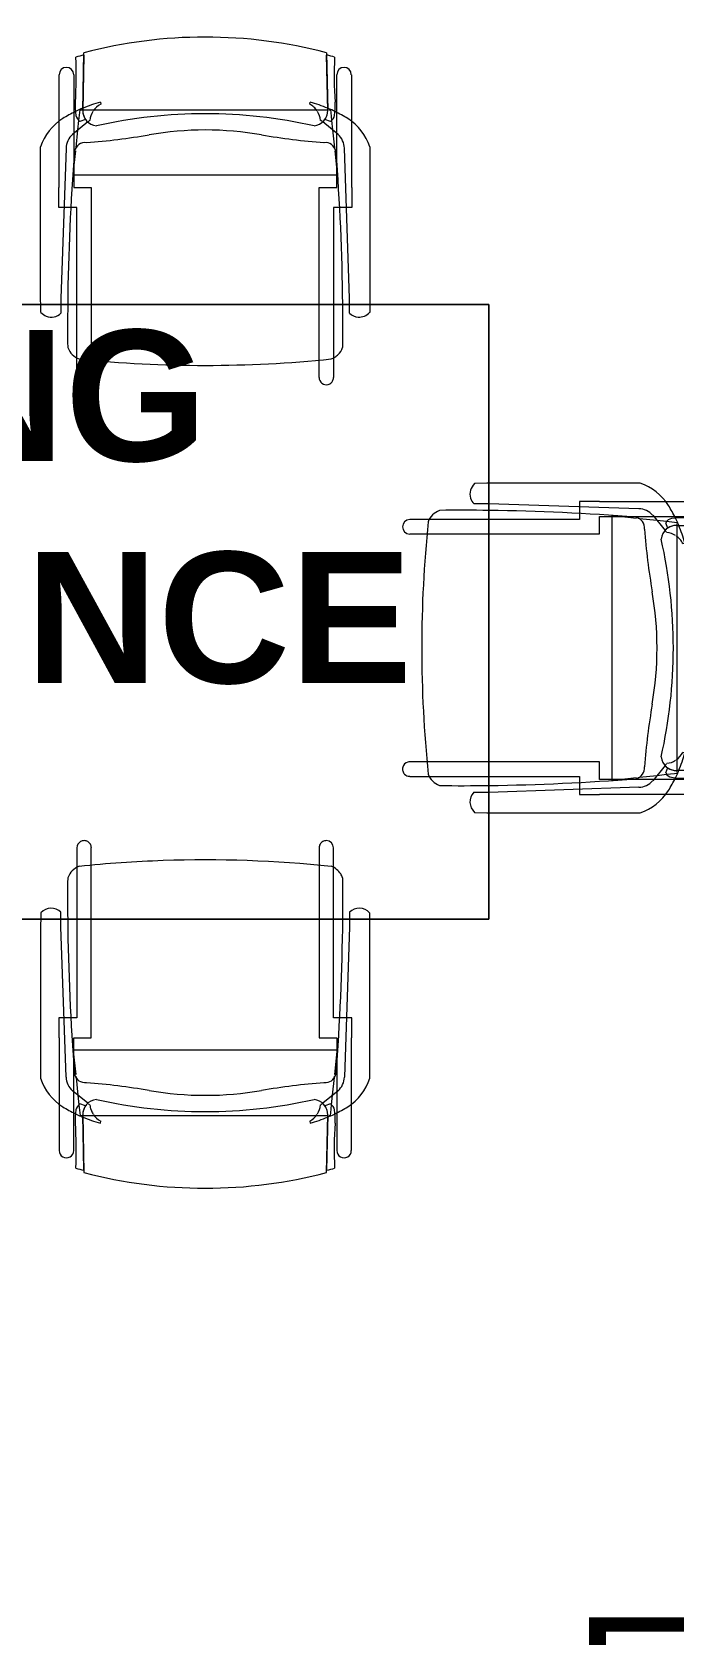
# Model space of a CAD drawing. Header units: inches. Extents: x 385 to 2249, y -1773 to -36.
# Drawn here: x 1116.1 to 1160.2, y -1102.9 to -992.8 of the extents above; entities that cross this region are included whole.
import ezdxf

# ---------------------------------------------------------------- set-up
doc = ezdxf.new("R2010")
doc.units = ezdxf.units.IN
doc.header["$MEASUREMENT"] = 0
for name, color, linetype, lineweight in [('A-ANNO-NOTE', 131, 'Continuous', 30), ('A-AREA-IDEN', 2, 'Continuous', 9), ('I-FURN', 30, 'Continuous', 9)]:
    doc.layers.add(name, color=color, linetype=linetype, lineweight=lineweight)
doc.styles.add('Swis721 Lt BT', font='swissl.ttf', dxfattribs={"height": 9})
doc.styles.add('Swis721 Lt BT_B', font='', dxfattribs={"height": 9})
doc.styles.get('Swis721 Lt BT_B').set_extended_font_data('Swis721 Lt BT', bold=True)

# ---------------------------------------------------------------- blocks, each defined once
blk = doc.blocks.new('GIANT CONFERENCE TABLE3 - GIANT CONFERENCE TABLE-5500202-Level 7 POWER _ SIGNAL')
at = {"layer": 'I-FURN'}
for p, q in [((1050.88, -1011.49), (1050.88, -1053.72)), ((1147.49, -1011.49), (1050.88, -1011.49)), ((1050.88, -1011.49), (1147.49, -1011.49)), ((1050.88, -1053.72), (1050.88, -1011.49)), ((1147.49, -1053.72), (1147.49, -1011.49)), ((1147.49, -1011.49), (1147.49, -1053.72)), ((1050.88, -1053.72), (1147.49, -1053.72)), ((1147.49, -1053.72), (1050.88, -1053.72))]:
    blk.add_line(p, q, dxfattribs=at)
blk = doc.blocks.new('F-Haworth_Chair_X99-Seminar - X99 Seminar Chair with Glides-V26-Level 7 POWER _ SIGNAL')
at = {"layer": 'I-FURN'}
for p, q in [((-8.34, 11.52), (-8.42, 7.57)), ((-8.42, 7.57), (-8.34, 11.37)), ((8.42, 7.57), (8.34, 11.52)), ((8.34, 11.37), (8.42, 7.57)), ((-10.04, 10.02), (-10.04, 6.81)), ((-9.04, 7.4), (-9.04, 10.02)), ((9.04, 10.02), (9.04, 7.4)), ((10.04, 6.81), (10.04, 10.02)), ((-7.18, 7.99), (-7.21, 8.13)), ((7.21, 8.13), (7.18, 7.99)), ((-10.04, 6.81), (-10.04, 5)), ((-9.13, 5.92), (-8.07, 6.77)), ((-9.04, 5.99), (-9.04, 7.4)), ((-8.68, 6.87), (-8.75, 6.22)), ((-8.62, 7.42), (-8.68, 6.87)), ((-8.6, 7.6), (-8.62, 7.43)), ((-8.61, 6.81), (-8.23, 6.95)), ((-8.52, 7.6), (-8.56, 7.6)), ((-7.65, 7.6), (-8.4, 7.6)), ((-8.03, 6.81), (-7.95, 6.87)), ((7.65, 7.6), (-7.65, 7.6)), ((8.4, 7.6), (7.65, 7.6)), ((7.95, 6.87), (8.03, 6.81)), ((8.07, 6.77), (9.13, 5.92)), ((8.23, 6.95), (8.61, 6.81)), ((8.56, 7.6), (8.49, 7.6)), ((8.62, 7.43), (8.6, 7.6)), ((8.68, 6.87), (8.62, 7.42)), ((8.75, 6.22), (8.68, 6.87)), ((9.04, 7.4), (9.04, 5.99)), ((10.04, 5), (10.04, 6.81)), ((-9.04, 3.62), (-9.04, 5.99)), ((-8.75, 6.22), (-8.88, 4.99)), ((8.88, 4.99), (8.75, 6.22)), ((9.04, 5.99), (9.04, 3.62)), ((-11.32, 5.06), (-11.32, -5.48)), ((-10.04, 4.99), (-10.04, 2.27)), ((-9.92, -5.36), (-9.57, 4.97)), ((-8.9, 4.8), (-9.07, 3.2)), ((-8.88, 4.99), (-8.89, 4.91)), ((8.89, 4.91), (8.88, 4.99)), ((9.07, 3.2), (8.9, 4.8)), ((9.57, 4.97), (9.92, -5.36)), ((10.04, 2.27), (10.04, 4.99)), ((11.32, -5.48), (11.32, 5.06)), ((-9.04, 3.43), (-9.04, 3.62)), ((-9.04, 3.12), (-9.04, 3.43)), ((9.04, 3.62), (9.04, 3.43)), ((9.04, 3.43), (9.04, 3.12)), ((-10.04, 2.27), (-10.07, 2.27)), ((-10.07, 2.27), (-10.07, 0.89)), ((-9.07, 3.2), (-9.07, 3.12)), ((-9.07, 3.12), (9.07, 3.12)), ((-9.04, 2.27), (-9.04, 3.12)), ((-7.83, 2.27), (-9.04, 2.27)), ((-7.83, -5.87), (-7.83, 2.27)), ((9.04, 2.27), (7.83, 2.27)), ((7.83, 2.27), (7.83, -5.87)), ((9.04, 3.12), (9.04, 2.27)), ((9.07, 3.12), (9.07, 3.2)), ((10.07, 2.27), (10.04, 2.27)), ((10.07, 0.89), (10.07, 2.27)), ((-10.07, 0.89), (-9.71, 0.89)), ((-9.71, 0.89), (-9.2, 0.89)), ((-9.2, 0.89), (-8.82, 0.89)), ((-8.82, 0.89), (-8.82, -5.87)), ((8.82, 0.89), (9.2, 0.89)), ((8.82, -5.87), (8.82, 0.89)), ((9.2, 0.89), (9.71, 0.89)), ((9.71, 0.89), (10.07, 0.89)), ((-11.32, -5.48), (-11.31, -5.87)), ((-9.92, -5.87), (-9.92, -5.36)), ((9.92, -5.36), (9.92, -5.87)), ((11.31, -5.87), (11.32, -5.48)), ((-11.31, -5.87), (-11.3, -6.32)), ((-9.92, -6.36), (-9.92, -5.87)), ((-8.82, -5.87), (-8.82, -9.44)), ((-7.83, -9.57), (-7.83, -5.87)), ((7.83, -5.87), (7.83, -9.57)), ((8.82, -9.44), (8.82, -5.87)), ((9.92, -5.87), (9.92, -6.36)), ((11.3, -6.32), (11.31, -5.87)), ((-8.82, -9.44), (-8.82, -10.78)), ((-7.83, -10.78), (-7.83, -9.57)), ((7.83, -9.57), (7.83, -10.78)), ((8.82, -10.78), (8.82, -9.44))]:
    blk.add_line(p, q, dxfattribs=at)
for centre, radius, start, end in [((0, -20.29), 32.89, 75.3075, 104.696), ((-36.06, 10.03), 27.2, 355.9857, 2.5118), ((0, -20.73), 33.17, 104.5766, 105.5522), ((0, -20.73), 33.17, 74.4478, 75.4234), ((36.06, 10.03), 27.2, 177.4882, 184.0143), ((-9.54, 10.02), 0.498, 360, 180), ((9.54, 10.02), 0.498, 360, 180), ((-5.2, 7.86), 3.74, 175.9857, 189.9064), ((-4.71, -1.15), 9.61, 105.0666, 112.7369), ((-6.55, 6.76), 1.38, 117.0503, 145.9813), ((6.55, 6.76), 1.38, 34.0187, 62.9497), ((4.71, -1.15), 9.61, 67.2631, 74.9334), ((5.2, 7.86), 3.74, 350.0936, 4.0143), ((-7.87, 3.92), 3.63, 121.9522, 161.8211), ((-4.71, -1.15), 9.61, 116.0036, 121.9522), ((-4.71, -1.15), 9.61, 113.5094, 116.0036), ((-8.28, 7.33), 0.613, 189.9064, 237.4573), ((-4.71, -1.15), 9.61, 112.927, 113.5094), ((-7.37, 7.55), 1.05, 178.8214, 214.7998), ((-7.37, 7.55), 1.05, 178.8214, 264.0446), ((-6.55, 6.76), 1.38, 147.5752, 174.9122), ((0, -26.49), 33.83, 77.2285, 102.7715), ((7.37, 7.55), 1.05, 275.9554, 1.1786), ((6.55, 6.76), 1.38, 19.5533, 32.4248), ((6.55, 6.76), 1.38, 5.0878, 19.5533), ((7.37, 7.55), 1.05, 325.2002, 1.1786), ((4.71, -1.15), 9.61, 66.6393, 67.073), ((4.71, -1.15), 9.61, 63.9964, 66.4906), ((8.28, 7.33), 0.613, 302.5427, 350.0936), ((4.71, -1.15), 9.61, 58.0478, 63.9964), ((7.87, 3.92), 3.63, 18.1789, 58.0478), ((-8.18, 4.9), 1.39, 132.8922, 177.1987), ((-11.32, 48.08), 42.84, 274.2301, 280.0233), ((0, -15.97), 22.19, 79.9767, 100.0233), ((11.32, 48.08), 42.84, 259.9767, 265.7699), ((8.18, 4.9), 1.39, 2.8013, 47.1078), ((144.06, -7.32), 153.52, 175.4787, 179.4595), ((-8.24, 4.59), 0.763, 84.2338, 165.7662), ((8.24, 4.59), 0.763, 14.2338, 95.7662), ((-144.06, -7.32), 153.52, 0.5405, 4.5213), ((-10.58, -5.68), 0.956, 221.8901, 314.1099), ((144.06, -7.32), 153.52, 179.4595, 180.5251), ((-144.06, -7.32), 153.52, 359.4749, 0.5405), ((10.58, -5.68), 0.956, 225.8901, 318.1099), ((-8.21, -8.28), 1.31, 200.0433, 212.5216), ((8.21, -8.28), 1.31, 290.0433, 339.9567), ((-8.21, -8.28), 1.31, 212.5216, 249.9567), ((0, 75.01), 84.96, 264.1475, 271.9508), ((0, 75.01), 84.96, 271.9508, 275.8525), ((-8.32, -10.78), 0.495, 180, 270), ((-8.32, -10.78), 0.495, 330, 345), ((-8.32, -10.78), 0.495, 345, 360), ((8.32, -10.78), 0.495, 180, 195), ((8.32, -10.78), 0.495, 195, 225), ((8.32, -10.78), 0.495, 300, 360), ((-8.32, -10.78), 0.495, 270, 285), ((-8.32, -10.78), 0.495, 285, 300), ((-8.32, -10.78), 0.495, 300, 315), ((-8.32, -10.78), 0.495, 315, 330), ((8.32, -10.78), 0.495, 225, 240), ((8.32, -10.78), 0.495, 240, 255), ((8.32, -10.78), 0.495, 255, 270), ((8.32, -10.78), 0.495, 270, 285), ((8.32, -10.78), 0.495, 285, 300)]:
    blk.add_arc(centre, radius, start, end, dxfattribs=at)
blk = doc.blocks.new('F-Haworth_Chair_X99-Seminar - X99 Seminar Chair with Glides-V29-Level 7 POWER _ SIGNAL')
at = {"layer": 'I-FURN'}
for p, q in [((-8.82, 9.44), (-8.82, 10.78)), ((-7.83, 10.78), (-7.83, 9.57)), ((7.83, 9.57), (7.83, 10.78)), ((8.82, 10.78), (8.82, 9.44)), ((-8.82, 5.75), (-8.82, 9.44)), ((-7.83, 9.57), (-7.83, 5.75)), ((7.83, 5.75), (7.83, 9.57)), ((8.82, 9.44), (8.82, 5.75)), ((-11.32, 5.48), (-11.31, 5.75)), ((-11.31, 5.75), (-11.3, 6.32)), ((-9.92, 6.36), (-9.92, 5.75)), ((-9.92, 5.75), (-9.92, 5.36)), ((-8.82, -0.89), (-8.82, 5.75)), ((-7.83, 5.75), (-7.83, -2.27)), ((7.83, -2.27), (7.83, 5.75)), ((8.82, 5.75), (8.82, -0.89)), ((9.92, 5.75), (9.92, 6.36)), ((9.92, 5.36), (9.92, 5.75)), ((11.3, 6.32), (11.31, 5.75)), ((11.31, 5.75), (11.32, 5.48)), ((-11.32, -5.06), (-11.32, 5.48)), ((-9.92, 5.36), (-9.57, -4.97)), ((9.57, -4.97), (9.92, 5.36)), ((11.32, 5.48), (11.32, -5.06)), ((-10.07, -0.89), (-9.71, -0.89)), ((-10.07, -2.27), (-10.07, -0.89)), ((-9.71, -0.89), (-9.2, -0.89)), ((-9.2, -0.89), (-8.82, -0.89)), ((8.82, -0.89), (9.2, -0.89)), ((9.2, -0.89), (9.71, -0.89)), ((9.71, -0.89), (10.07, -0.89)), ((10.07, -0.89), (10.07, -2.27)), ((-10.04, -2.27), (-10.07, -2.27)), ((-10.04, -4.99), (-10.04, -2.27)), ((-9.07, -3.12), (9.07, -3.12)), ((-9.07, -3.2), (-9.07, -3.12)), ((-8.9, -4.8), (-9.07, -3.2)), ((-9.04, -2.27), (-9.04, -3.12)), ((-7.83, -2.27), (-9.04, -2.27)), ((-9.04, -3.12), (-9.04, -3.43)), ((9.04, -2.27), (7.83, -2.27)), ((9.07, -3.2), (8.9, -4.8)), ((9.04, -3.12), (9.04, -2.27)), ((9.04, -3.43), (9.04, -3.12)), ((9.07, -3.12), (9.07, -3.2)), ((10.04, -2.27), (10.04, -4.99)), ((10.07, -2.27), (10.04, -2.27)), ((-9.04, -3.43), (-9.04, -3.62)), ((-9.04, -3.62), (-9.04, -5.99)), ((9.04, -3.62), (9.04, -3.43)), ((9.04, -5.99), (9.04, -3.62)), ((-10.04, -6.81), (-10.04, -5)), ((-8.88, -4.99), (-8.89, -4.91)), ((-8.75, -6.22), (-8.88, -4.99)), ((8.88, -4.99), (8.75, -6.22)), ((8.89, -4.91), (8.88, -4.99)), ((10.04, -5), (10.04, -6.81)), ((-9.13, -5.92), (-8.07, -6.77)), ((-9.04, -5.99), (-9.04, -7.4)), ((-8.68, -6.87), (-8.75, -6.22)), ((8.07, -6.77), (9.13, -5.92)), ((8.75, -6.22), (8.68, -6.87)), ((9.04, -7.4), (9.04, -5.99)), ((-10.04, -10.02), (-10.04, -6.81)), ((-9.04, -7.4), (-9.04, -10.02)), ((-8.62, -7.42), (-8.68, -6.87)), ((-8.6, -7.6), (-8.62, -7.43)), ((-8.61, -6.81), (-8.23, -6.95)), ((-8.52, -7.6), (-8.56, -7.6)), ((-8.42, -7.57), (-8.34, -11.37)), ((-8.34, -11.52), (-8.42, -7.57)), ((-7.65, -7.6), (-8.4, -7.6)), ((-8.03, -6.81), (-7.95, -6.87)), ((7.65, -7.6), (-7.65, -7.6)), ((8.4, -7.6), (7.65, -7.6)), ((7.95, -6.87), (8.03, -6.81)), ((8.23, -6.95), (8.61, -6.81)), ((8.34, -11.37), (8.42, -7.57)), ((8.42, -7.57), (8.34, -11.52)), ((8.56, -7.6), (8.49, -7.6)), ((8.62, -7.43), (8.6, -7.6)), ((8.68, -6.87), (8.62, -7.42)), ((9.04, -10.02), (9.04, -7.4)), ((10.04, -6.81), (10.04, -10.02)), ((-7.18, -7.99), (-7.21, -8.13)), ((7.21, -8.13), (7.18, -7.99))]:
    blk.add_line(p, q, dxfattribs=at)
for centre, radius, start, end in [((-8.32, 10.78), 0.495, 135, 165), ((-8.32, 10.78), 0.495, 105, 135), ((-8.32, 10.78), 0.495, 0, 105), ((8.32, 10.78), 0.495, 105, 180), ((8.32, 10.78), 0.495, 60, 105), ((8.32, 10.78), 0.495, 45, 60), ((8.32, 10.78), 0.495, 15, 45), ((-8.32, 10.78), 0.495, 165, 180), ((0, -75.01), 84.96, 84.1475, 95.8525), ((8.32, 10.78), 0.495, 0, 15), ((-8.21, 8.28), 1.31, 135, 159.9567), ((-8.21, 8.28), 1.31, 122.5216, 135), ((-8.21, 8.28), 1.31, 110.0433, 122.5216), ((8.21, 8.28), 1.31, 20.0433, 69.9567), ((144.06, 7.32), 153.52, 179.4749, 180.5859), ((-144.06, 7.32), 153.52, 359.4141, 0.5251), ((-10.58, 5.68), 0.956, 85.4129, 138.1099), ((-10.58, 5.68), 0.956, 45.8901, 85.4129), ((10.58, 5.68), 0.956, 68.2386, 134.1099), ((144.06, 7.32), 153.52, 180.5859, 184.5213), ((-144.06, 7.32), 153.52, 355.4787, 359.4141), ((10.58, 5.68), 0.956, 41.8901, 68.2386), ((-7.87, -3.92), 3.63, 198.1789, 238.0478), ((-8.18, -4.9), 1.39, 182.8013, 227.1078), ((-8.24, -4.59), 0.763, 194.2338, 275.7662), ((-11.32, -48.08), 42.84, 79.9767, 85.7699), ((11.32, -48.08), 42.84, 94.2301, 100.0233), ((8.24, -4.59), 0.763, 264.2338, 345.7662), ((8.18, -4.9), 1.39, 312.8922, 357.1987), ((7.87, -3.92), 3.63, 301.9522, 341.8211), ((-7.37, -7.55), 1.05, 95.9554, 181.1786), ((0, 26.49), 33.83, 257.2285, 282.7715), ((0, 15.97), 22.19, 259.9767, 280.0233), ((7.37, -7.55), 1.05, 358.8214, 84.0446), ((-4.71, 1.15), 9.61, 238.0478, 243.9964), ((-5.2, -7.86), 3.74, 170.0936, 184.0143), ((-4.71, 1.15), 9.61, 243.9964, 247.073), ((-8.28, -7.33), 0.613, 122.5427, 170.0936), ((-7.37, -7.55), 1.05, 145.2002, 181.1786), ((-6.55, -6.76), 1.38, 185.0878, 212.4248), ((-6.55, -6.76), 1.38, 214.0187, 228.4842), ((6.55, -6.76), 1.38, 297.0503, 325.9813), ((6.55, -6.76), 1.38, 327.5752, 354.9122), ((7.37, -7.55), 1.05, 358.8214, 34.7998), ((4.71, 1.15), 9.61, 292.927, 293.3607), ((4.71, 1.15), 9.61, 293.5094, 296.0036), ((8.28, -7.33), 0.613, 9.9064, 57.4573), ((5.2, -7.86), 3.74, 355.9857, 9.9064), ((4.71, 1.15), 9.61, 296.0036, 301.9522), ((-36.06, -10.03), 27.2, 357.4882, 4.0143), ((-4.71, 1.15), 9.61, 247.2631, 254.9334), ((-6.55, -6.76), 1.38, 228.4842, 242.9497), ((4.71, 1.15), 9.61, 285.0666, 292.7369), ((36.06, -10.03), 27.2, 175.9857, 182.5118), ((-9.54, -10.02), 0.498, 180, 0), ((9.54, -10.02), 0.498, 180, 0), ((0, 20.73), 33.17, 254.4478, 255.4234), ((0, 20.29), 32.89, 255.304, 284.6925), ((0, 20.73), 33.17, 284.5766, 285.5522)]:
    blk.add_arc(centre, radius, start, end, dxfattribs=at)
blk = doc.blocks.new('F-Haworth_Chair_X99-Seminar - X99 Seminar Chair with Glides-V31-Level 7 POWER _ SIGNAL')
at = {"layer": 'I-FURN'}
for p, q in [((-8.34, 11.52), (-8.42, 7.57)), ((-8.42, 7.57), (-8.34, 11.37)), ((8.42, 7.57), (8.34, 11.52)), ((8.34, 11.37), (8.42, 7.57)), ((-10.04, 10.02), (-10.04, 6.81)), ((-9.04, 7.4), (-9.04, 10.02)), ((9.04, 10.02), (9.04, 7.4)), ((10.04, 6.81), (10.04, 10.02)), ((-7.18, 7.99), (-7.21, 8.13)), ((7.21, 8.13), (7.18, 7.99)), ((-10.04, 6.81), (-10.04, 5)), ((-9.13, 5.92), (-8.07, 6.77)), ((-9.04, 5.99), (-9.04, 7.4)), ((-8.68, 6.87), (-8.75, 6.24)), ((-8.62, 7.42), (-8.68, 6.87)), ((-8.6, 7.6), (-8.62, 7.43)), ((-8.61, 6.81), (-8.23, 6.95)), ((-8.49, 7.6), (-8.56, 7.6)), ((-7.65, 7.6), (-8.4, 7.6)), ((-8.03, 6.81), (-7.95, 6.87)), ((7.65, 7.6), (-7.65, 7.6)), ((8.4, 7.6), (7.65, 7.6)), ((7.95, 6.87), (8.03, 6.81)), ((8.07, 6.77), (9.13, 5.92)), ((8.23, 6.95), (8.61, 6.81)), ((8.56, 7.6), (8.49, 7.6)), ((8.62, 7.43), (8.6, 7.6)), ((8.68, 6.87), (8.62, 7.42)), ((8.75, 6.24), (8.68, 6.87)), ((9.04, 7.4), (9.04, 5.99)), ((10.04, 5), (10.04, 6.81)), ((-9.04, 3.62), (-9.04, 5.99)), ((-8.75, 6.22), (-8.88, 4.99)), ((8.88, 4.99), (8.75, 6.22)), ((9.04, 5.99), (9.04, 3.62)), ((-11.32, 5.06), (-11.32, -5.33)), ((-10.04, 4.99), (-10.04, 2.27)), ((-9.92, -5.33), (-9.57, 4.97)), ((-8.9, 4.8), (-9.07, 3.2)), ((-8.88, 4.99), (-8.89, 4.91)), ((8.89, 4.91), (8.88, 4.99)), ((9.07, 3.2), (8.9, 4.8)), ((9.57, 4.97), (9.92, -5.33)), ((10.04, 2.27), (10.04, 4.99)), ((11.32, -5.33), (11.32, 5.06)), ((-9.04, 3.43), (-9.04, 3.62)), ((-9.04, 3.12), (-9.04, 3.43)), ((9.04, 3.62), (9.04, 3.43)), ((9.04, 3.43), (9.04, 3.12)), ((-10.04, 2.27), (-10.07, 2.27)), ((-10.07, 2.27), (-10.07, 0.89)), ((-9.07, 3.2), (-9.07, 3.12)), ((-9.07, 3.12), (9.07, 3.12)), ((-9.04, 2.27), (-9.04, 3.12)), ((-7.83, 2.27), (-9.04, 2.27)), ((-7.83, -5.33), (-7.83, 2.27)), ((9.04, 2.27), (7.83, 2.27)), ((7.83, 2.27), (7.83, -5.33)), ((9.04, 3.12), (9.04, 2.27)), ((9.07, 3.12), (9.07, 3.2)), ((10.07, 2.27), (10.04, 2.27)), ((10.07, 0.89), (10.07, 2.27)), ((-10.07, 0.89), (-9.71, 0.89)), ((-9.71, 0.89), (-9.2, 0.89)), ((-9.2, 0.89), (-8.82, 0.89)), ((-8.82, 0.89), (-8.82, -5.33)), ((8.82, 0.89), (9.2, 0.89)), ((8.82, -5.33), (8.82, 0.89)), ((9.2, 0.89), (9.71, 0.89)), ((9.71, 0.89), (10.07, 0.89)), ((-11.32, -5.33), (-11.32, -5.48)), ((-11.32, -5.48), (-11.3, -6.32)), ((-9.92, -6.36), (-9.92, -5.36)), ((-8.82, -5.33), (-8.82, -9.44)), ((-7.83, -9.57), (-7.83, -5.33)), ((7.83, -5.33), (7.83, -9.57)), ((8.82, -9.44), (8.82, -5.33)), ((9.92, -5.36), (9.92, -6.36)), ((11.3, -6.32), (11.32, -5.48)), ((11.32, -5.48), (11.32, -5.33)), ((-8.82, -9.44), (-8.82, -10.78)), ((-7.83, -10.78), (-7.83, -9.57)), ((7.83, -9.57), (7.83, -10.78)), ((8.82, -10.78), (8.82, -9.44))]:
    blk.add_line(p, q, dxfattribs=at)
for centre, radius, start, end in [((0, -20.29), 32.89, 75.3075, 104.696), ((-36.06, 10.03), 27.2, 355.9857, 2.5118), ((0, -20.73), 33.17, 104.5766, 105.5522), ((0, -20.73), 33.17, 74.4478, 75.4234), ((36.06, 10.03), 27.2, 177.4882, 184.0143), ((-9.54, 10.02), 0.498, 360, 180), ((9.54, 10.02), 0.498, 360, 180), ((-5.2, 7.86), 3.74, 175.9857, 189.9064), ((-4.71, -1.15), 9.61, 105.0666, 112.7369), ((-6.55, 6.76), 1.38, 131.5158, 145.9813), ((-6.55, 6.76), 1.38, 117.0503, 131.5158), ((6.55, 6.76), 1.38, 34.0187, 62.9497), ((4.71, -1.15), 9.61, 67.2631, 74.9334), ((5.2, 7.86), 3.74, 350.0936, 4.0143), ((-7.87, 3.92), 3.63, 121.9522, 161.8211), ((-4.71, -1.15), 9.61, 116.0036, 121.9522), ((-4.71, -1.15), 9.61, 113.5094, 116.0036), ((-8.28, 7.33), 0.613, 189.9064, 237.4573), ((-4.71, -1.15), 9.61, 112.927, 113.3607), ((-7.37, 7.55), 1.05, 178.8214, 214.7998), ((-7.37, 7.55), 1.05, 178.8214, 264.0446), ((-6.55, 6.76), 1.38, 147.5752, 174.9122), ((0, -26.49), 33.83, 77.2285, 102.7715), ((7.37, 7.55), 1.05, 275.9554, 1.1786), ((6.55, 6.76), 1.38, 5.0878, 32.4248), ((7.37, 7.55), 1.05, 325.2002, 1.1786), ((4.71, -1.15), 9.61, 66.6393, 67.073), ((4.71, -1.15), 9.61, 63.9964, 66.4906), ((8.28, 7.33), 0.613, 302.5427, 350.0936), ((4.71, -1.15), 9.61, 58.0478, 63.9964), ((7.87, 3.92), 3.63, 18.1789, 58.0478), ((-8.18, 4.9), 1.39, 132.8922, 177.1987), ((-11.32, 48.08), 42.84, 274.2301, 280.0233), ((0, -15.97), 22.19, 79.9767, 100.0233), ((11.32, 48.08), 42.84, 259.9767, 265.7699), ((8.18, 4.9), 1.39, 2.8013, 47.1078), ((144.06, -7.32), 153.52, 175.4787, 179.2562), ((-8.24, 4.59), 0.763, 84.2338, 165.7662), ((8.24, 4.59), 0.763, 14.2338, 95.7662), ((-144.06, -7.32), 153.52, 0.7438, 4.5213), ((144.06, -7.32), 153.52, 179.2562, 180.5251), ((-144.06, -7.32), 153.52, 359.4749, 0.7438), ((-10.58, -5.68), 0.956, 221.8901, 287.7614), ((-10.58, -5.68), 0.956, 287.7614, 314.1099), ((10.58, -5.68), 0.956, 225.8901, 318.1099), ((-8.21, -8.28), 1.31, 200.0433, 249.9567), ((8.21, -8.28), 1.31, 290.0433, 339.9567), ((0, 75.01), 84.96, 264.1475, 275.8525), ((-8.32, -10.78), 0.495, 180, 360), ((8.32, -10.78), 0.495, 180, 195), ((8.32, -10.78), 0.495, 195, 255), ((8.32, -10.78), 0.495, 315, 360), ((8.32, -10.78), 0.495, 255, 270), ((8.32, -10.78), 0.495, 270, 285), ((8.32, -10.78), 0.495, 285, 315)]:
    blk.add_arc(centre, radius, start, end, dxfattribs=at)

msp = doc.modelspace()

# ---------------------------------------------------------------- block references
at = {"layer": 'I-FURN'}
for name, p, rotation in [('F-Haworth_Chair_X99-Seminar - X99 Seminar Chair with Glides-V29-Level 7 POWER _ SIGNAL', (1127.99, -1005.73), 180), ('F-Haworth_Chair_X99-Seminar - X99 Seminar Chair with Glides-V31-Level 7 POWER _ SIGNAL', (1152.82, -1035.09), 269.9999999999994), ('F-Haworth_Chair_X99-Seminar - X99 Seminar Chair with Glides-V26-Level 7 POWER _ SIGNAL', (1127.99, -1059.6), 180)]:
    msp.add_blockref(name, p, dxfattribs=dict(at, rotation=rotation))
msp.add_blockref('GIANT CONFERENCE TABLE3 - GIANT CONFERENCE TABLE-5500202-Level 7 POWER _ SIGNAL', (0, 0), dxfattribs=at)

# ---------------------------------------------------------------- texts
at = {"layer": 'A-ANNO-NOTE', "lineweight": 9, "insert": (1153.33, -1101.67), "char_height": 9, "width": 9.393, "attachment_point": 1, "style": 'Swis721 Lt BT'}
msp.add_mtext('E', dxfattribs=at)
at = {"layer": 'A-AREA-IDEN', "char_height": 9, "attachment_point": 1, "style": 'Swis721 Lt BT_B'}
for s, insert, width in [('EXISTING', (1069.45, -1013.25), 68.175), ('CONFERENCE', (1054.2, -1028.5), 104.838)]:
    msp.add_mtext(s, dxfattribs=dict(at, insert=insert, width=width))

doc.saveas('drawing.dxf')
